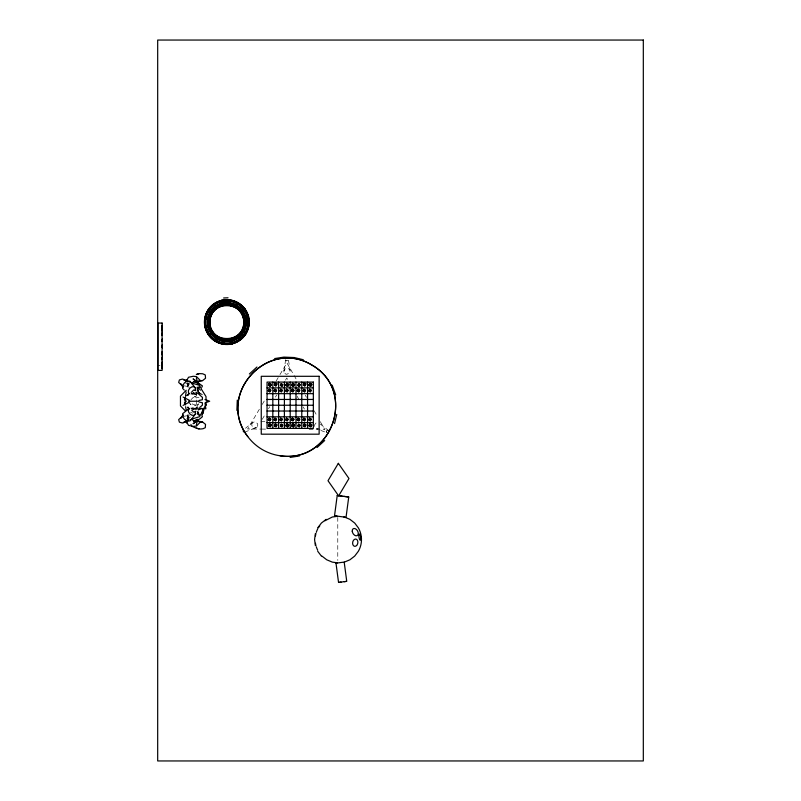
<?xml version="1.0" encoding="UTF-8"?>
<svg xmlns="http://www.w3.org/2000/svg" width="801" height="801" viewBox="0 0 801 801"><rect width="100%" height="100%" fill="white"/><g stroke="black" fill="none" stroke-linecap="round" stroke-linejoin="round"><path stroke-width="0.6" stroke-dasharray="4 3" d="M288.55 360.44L290.082 370.473L289.752 372.805L286.788 374.307L285.376 373.907L283.874 372.065L285.707 358.938M283.874 372.065L284.175 369.742L286.147 368.3L288.59 368.61L290.082 370.473M189.176 388.285L188.075 383.058L187.604 386.292L187.144 383.859M284.025 370.793L284.175 369.742M188.265 414.217L187.224 415.529L188.075 419.564L188.946 415.198M187.925 383.939L188.075 383.058L188.485 385.521M187.144 418.763L187.604 416.34L188.075 419.564L188.956 415.389M187.224 387.103L188.075 383.058M244.716 432.18L257.001 427.203L257.842 424.981L257.411 423.439L254.698 421.747L252.515 422.628L245.476 428.265M202.573 394.873L202.773 394.362M252.515 422.628L251.654 424.84L252.605 427.123L254.838 428.104L255.829 427.714M197.987 408.069C198.308 407.238 197.116 409.361 198.207 408.26M190.578 408.13L193.652 407.879L194.983 408.7L196.475 407.859L198.588 403.594M259.334 409.291L247.649 428.956L261.346 429.086M262.217 404.445L265.391 399.118M276.155 381.006L279.329 375.679M279.96 374.608L286.928 362.883L293.657 374.738M262.207 419.354L265.361 414.057M268.505 408.76L269.767 406.638M275.434 397.106L276.695 394.983M285.516 380.145L286.778 378.032L287.99 380.175M194.393 409.371L198.278 406.888M316.025 422.978L314.553 424.92L314.793 427.323L317.687 429.186M326.177 431.108L327.178 432.87L326.187 431.088L327.949 430.077L328.831 430.758L327.979 430.087M326.177 431.068L327.959 430.097M196.806 409.681L197.416 408.931M197.897 408.51L198.398 407.939M190.948 399.779L192.851 397.737L195.925 396.956L199.008 397.737M191.579 408.7L192.36 407.879M191.819 393.832L193.992 392.49M192.19 409.952L196.635 407.349L193.722 408.75M192.901 409.461L196.475 407.859M254.838 428.104L257.001 427.203M186.793 418.392L191.159 416.83M189.667 418.923L187.494 419.614L190.738 418.633M194.383 405.476L199.008 404.355M195.734 392.47L194.393 393.091L194.883 393.822L198.278 395.574M183.799 416.31L188.415 415.559M316.645 428.775L318.998 428.415M196.565 392.42L197.026 392.37M157.967 365.536L160.03 365.536M190.578 393.962L193.652 394.202L194.983 393.381L196.475 394.232L192.901 392.62M260.946 421.476L265.902 421.516M261.847 429.086L265.582 429.126M309.116 429.526L324.866 429.676L320.12 421.336M183.799 385.782L188.415 386.533M195.925 396.956L194.453 396.645L197.757 397.456M190.077 424.14L191.779 424.53M195.925 405.136L192.851 404.355L190.948 402.312M187.494 383.018L189.657 383.669M185.702 383.309L191.159 385.251M320.841 430.417L326.107 432.46M190.508 412.175L192.671 413.186M190.818 392.48L196.635 395.283L193.081 393.201M191.819 408.25L193.992 409.591M196.575 392.24L197.426 392.85M320.24 424.019L328.831 430.758M188.706 402.693L191.018 404.635L189.467 402.873M191.579 393.381L192.36 394.202M196.205 392.54L197.416 393.912M197.416 393.531L196.185 392.3L196.836 392.6M194.983 408.7L195.824 410.022M294.067 375.459L297.101 380.805M305.281 395.203L306.503 397.356M314.102 410.733L317.516 416.75M297.121 396.235L300.165 401.591M303.199 406.948L304.42 409.091M187.925 418.693L188.075 419.564M337.782 517.436L337.772 560.47M196.445 391.919L196.445 398.968M196.445 400.14L196.445 409.541M288.22 360.39L286.237 360.921L285.567 360.039L287.309 361.071L288.22 360.39"/><path stroke-width="1.2" d="M188.405 392.49L188.465 390.317L189.847 388.135L192.02 386.793L194.152 386.793L195.434 388.135L195.374 390.317M209.872 322.112C208.831 300.235 244.826 300.235 243.794 322.112C244.826 343.979 208.831 343.979 209.872 322.112L209.902 323.214M236.886 410.382L237.296 400.069M198.338 409.281L198.308 409.992L201.411 408.2M186.613 381.306L186.763 379.534M243.754 323.214L243.644 324.325A16.961 16.961 0 0 0 243.464 318.798A16.961 16.961 0 0 0 210.763 316.655L210.443 317.717M315.374 533.526L314.583 539.574L315.374 545.611M343.799 496.35L348.735 497.01L346.042 517.306L334.528 515.774L337.221 495.479L342.157 496.139M223.409 344.36L223.859 341.376M224.06 340.075L224.25 338.863M229.406 305.351L229.597 304.14M229.797 302.838L230.257 299.854M185.442 396.415L186.182 391.909M192.661 382.658L193.942 381.426L197.046 382.037L202.413 385.922L201.892 387.193M334.548 423.569L336.75 414.457M196.345 424.77L197.236 421.556M198.047 389.326L198.708 387.123M202.623 413.526L201.892 415.439L202.413 416.71L200.21 418.613L197.046 420.595L193.942 421.206L192.661 419.974M203.804 410.432L202.423 413.987L203.204 412.685M269.466 385.772L269.466 383.839L270.828 384.41L270.828 385.201L269.466 385.772L268.906 384.41L269.466 383.839M270.267 383.839L270.267 385.772M269.466 426.292L268.906 424.93L270.267 424.36L270.828 425.721L269.466 426.292L269.637 424.77L270.418 425.561L269.637 425.882M309.987 385.772L311.349 385.201L310.788 383.839L309.426 384.41L309.987 385.772L310.938 384.57L309.837 384.57L310.157 385.361M309.987 426.292L309.426 424.93L310.788 424.36L311.349 424.93L310.788 426.292L309.426 425.721M311.349 424.93L310.788 424.36M186.553 380.765L188.545 377.251L193.291 376.27L196.495 376.59L200.03 380.215L197.286 382.047M200.04 415.609L201.321 413.476M215.149 341.356L216.711 338.783M217.391 337.652L218.032 336.6M235.624 307.614L236.265 306.563M236.946 305.441L238.508 302.868M202.483 410.593L206.077 404.685M185.562 397.596L184.4 399.489L186.253 401.231L184.4 402.973L185.562 404.865M201.542 412.655L204.095 408.55M191.619 392.059L193.782 389.917L195.855 390.728M183.119 414.648L180.826 418.142L182.978 415.869M195.374 411.774L195.434 413.947L191.529 419.223L189.907 420.925L187.204 420.925L184.45 419.223L182.708 416.47L182.628 413.716L187.865 409.501M317.697 527.889L321.381 523.053L326.177 519.338M318.267 527.889L319.739 525.957M187.895 395.444L189.146 393.802M292.595 384.69L293.276 384.39L293.577 385.071L292.605 385.091M287.909 425.631L286.698 425.671L287.529 424.79M292.876 424.92L292.896 425.892L293.566 425.401M195.855 411.354L193.782 412.175L191.619 410.022M195.434 413.947L194.152 415.298L192.02 415.298L189.847 413.947L188.465 411.774L188.405 409.591M186.232 390.237L180.465 396.135L180.465 405.917L185.411 410.973M281.411 425.081C281.101 427.223 282.893 424.41 281.411 425.061M299.344 425.711L298.833 425.922M310.618 424.77L309.426 424.93M310.157 425.882L311.349 425.721M186.713 395.704L189.306 393.191M249.361 374.007L256.951 367.018M317.106 447.509L324.685 440.52M182.858 415.859L178.663 419.614L179.394 422.167L182.488 423.028L188.195 420.715M199.669 407.479L202.443 405.106L202.363 402.703L199.079 402.022M196.916 381.857L202.583 380.585L205.537 378.272L205.276 374.938L202.683 373.767L199.129 373.596L196.305 374.518L199.099 373.707M324.826 520.82L332.325 517.005L337.121 516.375M208.671 335.419L211.104 333.637M212.165 332.856L213.156 332.135M240.5 312.08L241.491 311.359M242.553 310.578L244.986 308.796M196.195 421.516L193.081 423.719L197.697 420.505M199.849 416.6L193.031 418.713M299.184 385.531L298.373 384.79L299.234 384.43L299.584 385.281L298.373 385.281L299.554 385.271L299.184 384.55L298.503 385.241M298.773 425.061L299.184 425.061M183.059 405.406L189.627 402.022M187.564 420.275L183.489 422.588L187.744 420.545M281.431 425.111L282.212 425.812L281.361 426.162L281.011 425.311L281.802 425.111M298.793 425.111L298.733 426.162L299.584 425.311L298.373 425.311L299.163 425.111M197.096 388.285L199.469 387.063M344.32 562.132L349.897 559.799L354.703 556.084L358.377 551.248A23.529 23.529 0 0 0 358.377 527.889L354.703 523.053L349.897 519.338L345.431 517.476M190.478 419.794L192.761 418.863M193.111 383.799L192.32 384.1L193.031 383.379L199.849 385.481M204.966 327.459L207.89 326.748M209.171 326.428L210.363 326.137M243.294 318.077L244.485 317.787M245.767 317.476L248.69 316.755M199.079 400.44L202.363 399.759L202.443 397.356L199.669 394.983L197.366 389.376L199.289 393.802M274.643 358.568L283.904 357.116L294.217 357.536L303.339 359.739M290.142 457.411L299.414 455.959M227.874 299.624L223.96 299.774M341.086 582.077L338.543 582.427L335.989 563.173L344.19 562.082L346.743 581.336L339.354 582.317M345.912 581.446L344.2 581.676M336.8 563.063L335.989 563.173M223.629 297.982L228.045 297.792M200.25 380.655L202.583 380.585M293.316 424.79L292.475 425.171L292.856 426.012L293.687 425.131M287.509 425.882L286.818 425.621M162.353 334.217L161.962 335.549L162.353 332.966M161.962 351.909L162.353 354.713M161.962 354.843L162.353 351.909M162.353 357.136L161.962 359.869L162.353 357.046M162.353 364.475C161.802 354.783 162.263 377.201 162.353 364.815M281.812 384.55L281.131 384.84L281.411 385.521L282.212 384.79L281.011 384.79L281.361 385.641L282.212 385.281L281.411 385.531M268.435 384.8L271.299 384.8M308.956 384.8L311.819 384.8M285.737 384.88L288.861 384.88M291.524 384.88L294.648 384.88M267.043 387.874L313.351 387.874M268.225 390.578L270.798 390.578M274.012 390.578L276.585 390.578M279.809 390.578L282.373 390.578M285.597 390.578L288.16 390.578M291.384 390.578L293.957 390.578M297.171 390.578L299.744 390.578M302.958 390.578L305.531 390.578M308.745 390.578L311.319 390.578M267.043 393.661L313.351 393.661M267.043 399.449L313.351 399.449M188.545 401.231L198.668 401.231M267.043 405.236L313.351 405.236M267.043 411.023L313.351 411.023M267.043 416.82L313.351 416.82M268.225 419.524L270.798 419.524M274.012 419.524L276.585 419.524M279.809 419.524L282.373 419.524M285.597 419.524L288.16 419.524M291.384 419.524L293.957 419.524M297.171 419.524L299.744 419.524M302.958 419.524L305.531 419.524M308.745 419.524L311.319 419.524M267.043 422.608L313.351 422.608M268.435 425.331L271.299 425.331M285.737 425.401L288.861 425.401M291.524 425.401L294.648 425.401M308.956 425.331L311.819 425.331M281.762 425.922L281.251 425.711M197.076 387.304L198.087 387.314M199.289 408.66L205.877 408.77L204.986 402.973L209.672 401.231L204.986 399.489M200.25 421.977L202.583 422.047L205.537 424.36L205.276 427.684C200.901 430.628 195.794 428.064 191.609 426.122M280.01 455.759C331.954 463.929 357.606 391.469 312.07 365.146C267.194 337.712 215.769 394.853 247.779 436.595A49.011 49.011 0 0 0 280.01 455.759C331.974 463.929 357.596 391.459 312.07 365.146C267.194 337.712 215.769 394.853 247.779 436.595M337.241 495.479L348.715 497.01M334.548 515.774L336.81 516.074M337.121 562.773L332.325 562.132L326.748 559.799L321.952 556.084M343.869 517.005L344.931 517.146M204.575 318.688L207.559 319.138M208.861 319.339L210.072 319.529M243.584 324.685L244.796 324.876M246.097 325.076L249.081 325.536M196.916 420.775L202.583 422.047M196.305 428.114L199.099 428.925M189.627 400.44L183.059 397.056M192.761 383.218L182.488 379.053L179.394 379.924L178.663 382.467L182.858 386.222M309.426 384.41L309.987 383.839M268.906 424.93L269.466 424.36M195.154 381.977L193.942 381.426L197.507 383.238M187.744 381.536L183.489 379.504L187.564 381.807M197.096 413.797L199.469 415.028M197.286 420.575L200.03 422.417L196.495 426.042L193.291 426.362L188.545 425.381L186.553 421.867M201.411 394.262L198.308 392.47L198.378 394.022M207.579 310.428L210.162 311.99M211.284 312.68L212.335 313.311M241.321 330.903L242.373 331.544M243.494 332.225L246.077 333.787M197.697 382.127L198.588 384.26L197.697 382.127L193.081 378.913L196.195 381.116L198.648 384.26L197.817 382.077M187.574 407.599L189.306 409.271M299.184 425.081L299.184 426.042L298.503 425.361M184.24 390.077L182.628 388.375L182.708 385.611L184.45 382.858L187.204 381.156L189.907 381.156L195.434 388.135M182.978 386.222L180.826 383.939L183.119 387.434M198.468 387.834L200.45 390.147M187.895 407.018L189.146 408.66M317.697 551.248L321.381 556.084M213.517 303.959L215.299 306.382M216.08 307.444L216.801 308.435M236.856 335.779L237.577 336.77M238.358 337.832L240.14 340.265M201.542 389.396L206.017 396.585L206.017 399.919M200.04 386.483L201.321 388.605M206.618 400.54L206.958 401.151M198.748 413.476L197.717 411.664L198.708 414.958M332.165 385.191L335.719 394.883M196.345 377.862L197.236 381.076M221.476 300.245L222.197 303.168M222.508 304.45L222.798 305.642M230.858 338.573L231.149 339.774M231.459 341.046L232.18 343.979M185.622 406.758L186.182 410.142M186.613 421.326L186.763 423.098M287.769 384.67L287.108 385.371L286.808 384.69M310.387 383.369L310.387 386.232M310.387 423.899L310.387 426.763M310.037 389.296L310.037 391.859M310.037 418.242L310.037 420.805M307.564 382.087L307.564 428.395M304.65 383.008L304.65 386.192M304.65 423.539L304.65 426.723M304.25 389.296L304.25 391.859M304.25 418.242L304.25 420.805M301.777 382.087L301.777 428.395M298.983 383.789L298.983 386.282M298.983 424.31L298.983 426.803M298.453 389.296L298.453 391.859M298.453 418.242L298.453 420.805M295.99 382.087L295.99 428.395M293.086 383.319L293.086 383.829M293.086 384.039L293.086 385.722M293.086 385.932L293.086 386.442M293.086 423.839L293.086 426.963M292.665 389.296L292.665 391.859M292.665 418.242L292.665 420.805M290.192 382.087L290.192 428.395M287.299 383.319L287.299 383.829M287.299 384.039L287.299 385.722M287.299 385.932L287.299 386.442M287.299 423.839L287.299 426.963M286.878 389.296L286.878 391.859M286.878 418.242L286.878 420.805M284.405 382.087L284.405 428.395M281.612 383.789L281.612 386.282M281.612 424.31L281.612 426.803M281.091 389.296L281.091 391.859M281.091 418.242L281.091 420.805M278.618 382.087L278.618 428.395M275.704 383.008L275.704 386.192M275.704 423.539L275.704 426.723M275.304 389.296L275.304 391.859M275.304 418.242L275.304 420.805M272.831 382.087L272.831 428.395M269.867 383.369L269.867 385.772M269.867 423.899L269.867 426.763M269.516 389.296L269.516 391.859M269.516 418.242L269.516 420.805M206.017 402.132L206.017 405.466M185.251 397.546L185.251 404.505M162.353 327.889L162.353 325.246L161.962 327.889M162.353 345.141L162.353 347.954L161.962 345.141M161.962 332.966L161.962 334.037M245.446 317.116A19.274 19.274 0 0 1 231.819 340.725M230.588 341.016A19.274 19.274 0 0 1 215.099 337.401M214.117 336.6A19.274 19.274 0 0 1 210.803 332.815M210.132 331.744A19.274 19.274 0 0 1 209.021 329.481M208.58 328.3A19.274 19.274 0 0 1 207.92 325.867M207.719 324.625A19.274 19.274 0 0 1 207.719 319.589M207.92 318.347A19.274 19.274 0 0 1 210.132 312.47M210.803 311.399A19.274 19.274 0 0 1 216.12 306.082M217.191 305.411A19.274 19.274 0 0 1 230.588 303.209M231.819 303.489A19.274 19.274 0 0 1 245.076 315.914M243.464 325.416A16.961 16.961 0 0 1 241.522 330.593M240.931 331.534A16.961 16.961 0 0 1 217.872 336.51A16.961 16.961 0 0 1 212.135 313.632M212.726 312.69A16.961 16.961 0 0 1 216.5 308.655M217.401 308.005A16.961 16.961 0 0 1 222.438 305.722M223.519 305.471A16.961 16.961 0 0 1 229.046 305.291M230.137 305.471A16.961 16.961 0 0 1 235.314 307.424M236.255 308.005A16.961 16.961 0 0 1 240.29 311.779M240.931 312.69A16.961 16.961 0 0 1 243.214 317.717M317.687 550.177A23.529 23.529 0 0 1 316.295 546.783M315.954 545.611A23.529 23.529 0 0 1 315.454 543.228M315.454 535.909A23.529 23.529 0 0 1 315.954 533.526M316.295 532.355A23.529 23.529 0 0 1 317.687 528.96M208.991 318.558L208.791 319.739A18.193 18.193 0 0 0 208.991 325.657L209.261 326.818A18.193 18.193 0 0 0 211.704 332.215L212.395 333.186A18.193 18.193 0 0 0 216.721 337.231L217.732 337.862A18.193 18.193 0 0 0 223.279 339.954L224.45 340.145A18.193 18.193 0 0 0 230.378 339.954L231.539 339.684A18.193 18.193 0 0 0 236.936 337.231L237.907 336.54A18.193 18.193 0 0 0 241.952 332.215L242.583 331.203A18.193 18.193 0 0 0 244.665 325.657L244.866 324.485A18.193 18.193 0 0 0 244.665 318.558L244.395 317.396A18.193 18.193 0 0 0 241.952 312L241.261 311.038A18.193 18.193 0 0 0 236.936 306.983L235.925 306.352A18.193 18.193 0 0 0 230.378 304.27L229.206 304.07A18.193 18.193 0 0 0 223.279 304.27L222.117 304.54A18.193 18.193 0 0 0 216.721 306.983L215.759 307.674A18.193 18.193 0 0 0 211.704 312L211.074 313.011A18.193 18.193 0 0 0 208.991 318.558M338.332 463.338L327.999 480.72L338.643 495.889L348.976 478.497L338.332 463.338M275.374 383.469C274.112 387.043 277.997 383.879 275.374 383.469M276.205 426.002C273.762 427.133 276.545 422.087 276.205 426.002M304.31 383.469C303.058 387.043 306.943 383.879 304.31 383.469M305.151 426.002C302.708 427.133 305.491 422.087 305.151 426.002M286.608 383.339L285.757 385.571L287.99 386.422L288.841 384.19L286.608 383.339M286.828 383.849L286.267 385.341L287.759 385.912L288.33 384.42L286.828 383.849M286.918 384.049L286.458 385.251L287.669 385.712L288.13 384.51L286.918 384.049M287.028 384.28L286.698 385.151L287.569 385.481L287.889 384.61L287.028 384.28M292.395 383.339L291.544 385.571L293.777 386.422L294.628 384.19L292.395 383.339M292.625 383.849L292.055 385.341L293.546 385.912L294.117 384.42L292.625 383.849M292.705 384.049L292.255 385.251L293.456 385.712L293.917 384.51L292.705 384.049M292.816 384.28L292.485 385.151L293.356 385.481L293.687 384.61L292.816 384.28M286.608 423.859L285.757 426.092L287.99 426.943L288.841 424.71L286.608 423.859M286.828 424.37L286.267 425.872L287.759 426.432L288.33 424.941L286.828 424.37M286.918 424.57L286.458 425.782L287.669 426.232L288.13 425.031L286.918 424.57M287.138 425.041L287.459 425.762L287.138 425.041M292.395 423.859L291.544 426.092L293.777 426.943L294.628 424.71L292.395 423.859M292.625 424.37L292.055 425.872L293.546 426.432L294.117 424.941L292.625 424.37M292.705 424.57L292.255 425.782L293.456 426.232L293.917 425.031L292.705 424.57M292.926 425.041L293.246 425.762L292.926 425.041M269.276 383.369L268.435 385.401L270.458 386.232L271.299 384.21L269.276 383.369M269.396 383.669L268.725 385.271L270.337 385.942L271.008 384.33L269.396 383.669M268.976 389.296L268.225 391.108L270.047 391.859L270.798 390.047L268.976 389.296M275.154 383.008L274.363 384.901L276.255 385.692L277.036 383.799L275.154 383.008M275.234 383.228L274.583 384.81L276.165 385.471L276.826 383.889L275.234 383.228M269.226 389.897L268.826 390.858L269.797 391.268L270.197 390.297L269.226 389.897M274.773 389.296L274.012 391.108L275.834 391.859L276.585 390.047L274.773 389.296M275.013 389.897L274.613 390.858L275.584 391.268L275.985 390.297L275.013 389.897M281.101 383.789L280.37 385.551L282.132 386.282L282.863 384.52L281.101 383.789M281.251 384.15L280.73 385.401L281.982 385.922L282.503 384.67L281.251 384.15M280.56 389.296L279.809 391.108L281.622 391.859L282.373 390.047L280.56 389.296M280.811 389.897L280.4 390.858L281.371 391.268L281.772 390.297L280.811 389.897M286.347 389.296L285.597 391.108L287.409 391.859L288.16 390.047L286.347 389.296M286.598 389.897L286.197 390.858L287.159 391.268L287.569 390.297L286.598 389.897M292.135 389.296L291.384 391.108L293.196 391.859L293.957 390.047L292.135 389.296M292.385 389.897L291.985 390.858L292.956 391.268L293.356 390.297L292.385 389.897M298.463 383.789L297.732 385.551L299.494 386.282L300.225 384.52L298.463 383.789M298.613 384.15L298.092 385.401L299.344 385.922L299.864 384.67L298.613 384.15M268.976 418.242L268.225 420.054L270.047 420.805L270.798 418.993L268.976 418.242M297.922 389.296L297.171 391.108L298.993 391.859L299.744 390.047L297.922 389.296M304.09 383.008L303.309 384.901L305.201 385.692L305.982 383.799L304.09 383.008M304.18 383.228L303.529 384.81L305.111 385.471L305.772 383.889L304.18 383.228M269.226 418.833L268.826 419.804L269.797 420.205L270.197 419.243L269.226 418.833M298.172 389.897L297.772 390.858L298.743 391.268L299.143 390.297L298.172 389.897M269.276 423.899L268.435 425.922L270.458 426.763L271.299 424.73L269.276 423.899M274.773 418.242L274.012 420.054L275.834 420.805L276.585 418.993L274.773 418.242M303.709 389.296L302.958 391.108L304.78 391.859L305.531 390.047L303.709 389.296M309.797 383.369L308.956 385.401L310.978 386.232L311.819 384.21L309.797 383.369M269.396 424.19L268.725 425.802L270.337 426.462L271.008 424.86L269.396 424.19M309.917 383.669L309.246 385.271L310.858 385.942L311.529 384.33L309.917 383.669M275.013 418.833L274.613 419.804L275.584 420.205L275.985 419.243L275.013 418.833M303.959 389.897L303.559 390.858L304.53 391.268L304.931 390.297L303.959 389.897M280.56 418.242L279.809 420.054L281.622 420.805L282.373 418.993L280.56 418.242M309.506 389.296L308.745 391.108L310.568 391.859L311.319 390.047L309.506 389.296M275.154 424.049L274.363 425.932L276.255 426.723L277.036 424.83L275.154 424.049M275.234 424.26L274.583 425.852L276.165 426.502L276.826 424.92L275.234 424.26M280.811 418.833L280.4 419.804L281.371 420.205L281.772 419.243L280.811 418.833M309.747 389.897L309.346 390.858L310.317 391.268L310.718 390.297L309.747 389.897M286.347 418.242L285.597 420.054L287.409 420.805L288.16 418.993L286.347 418.242M281.101 424.31L280.37 426.072L282.132 426.803L282.863 425.041L281.101 424.31M286.598 418.833L286.197 419.804L287.159 420.205L287.569 419.243L286.598 418.833M281.251 424.67L280.73 425.922L281.982 426.442L282.503 425.191L281.251 424.67M292.135 418.242L291.384 420.054L293.196 420.805L293.957 418.993L292.135 418.242M292.385 418.833L291.985 419.804L292.956 420.205L293.356 419.243L292.385 418.833M297.922 418.242L297.171 420.054L298.993 420.805L299.744 418.993L297.922 418.242M298.172 418.833L297.772 419.804L298.743 420.205L299.143 419.243L298.172 418.833M303.709 418.242L302.958 420.054L304.78 420.805L305.531 418.993L303.709 418.242M298.463 424.31L297.732 426.072L299.494 426.803L300.225 425.041L298.463 424.31M303.959 418.833L303.559 419.804L304.53 420.205L304.931 419.243L303.959 418.833M298.613 424.67L298.092 425.922L299.344 426.442L299.864 425.191L298.613 424.67M309.506 418.242L308.745 420.054L310.568 420.805L311.319 418.993L309.506 418.242M304.09 424.049L303.309 425.932L305.201 426.723L305.982 424.83L304.09 424.049M304.18 424.26L303.529 425.852L305.111 426.502L305.772 424.92L304.18 424.26M309.747 418.833L309.346 419.804L310.317 420.205L310.718 419.243L309.747 418.833M309.797 423.899L308.956 425.922L310.978 426.763L311.819 424.73L309.797 423.899M309.917 424.19L309.246 425.802L310.858 426.462L311.529 424.86L309.917 424.19M197.507 419.394L193.942 421.206L197.507 419.394M643.313 40.05L157.687 40.05L157.687 760.95L643.313 760.95L643.313 40.05M162.092 323.053L157.967 323.053L157.967 370.402L162.092 370.402L162.092 323.053M162.353 328.21L161.962 330.843L162.353 328.21M162.353 339.023L161.962 341.356L162.353 339.023M319.138 376.3L261.256 376.3L261.256 434.182L319.138 434.182L319.138 376.3M313.351 382.087L267.043 382.087L267.043 428.395L313.351 428.395L313.351 382.087M243.684 431.739L243.264 430.728L243.664 431.729M216.63 337.371A18.363 18.363 0 0 0 245.146 323.314A18.363 18.363 0 0 0 218.713 305.642A18.363 18.363 0 0 0 216.63 337.371M216.03 338.262A19.434 19.434 0 0 0 246.217 323.384A19.434 19.434 0 0 0 218.232 304.68A19.434 19.434 0 0 0 216.03 338.262M216.07 340.745A21.527 21.527 0 0 0 248.35 322.112A21.527 21.527 0 0 0 216.07 303.469A21.527 21.527 0 0 0 216.07 340.745M216.36 340.245A20.936 20.936 0 0 0 247.769 322.112A20.936 20.936 0 0 0 216.36 303.98A20.936 20.936 0 0 0 216.36 340.245M215.699 341.376A22.248 22.248 0 0 0 249.081 322.112A22.248 22.248 0 0 0 215.699 302.838A22.248 22.248 0 0 0 215.699 341.376M215.789 341.226A22.068 22.068 0 0 0 248.901 322.112A22.068 22.068 0 0 0 215.789 302.998A22.068 22.068 0 0 0 215.789 341.226M215.619 341.516A22.408 22.408 0 0 0 249.241 322.112A22.408 22.408 0 0 0 215.619 302.698A22.408 22.408 0 0 0 215.619 341.516M358.908 535.569A3.154 0.841 82.3 0 0 360.24 540.204A3.154 0.841 82.3 0 0 360.36 535.479A3.154 0.841 82.3 0 0 358.908 535.569M352.24 531.253A3.975 2.623 59.6 0 0 357.046 535.679A3.975 2.623 59.6 0 0 356.455 529.491A3.975 2.623 59.6 0 0 352.24 531.253M356.625 545.531A3.665 2.593 -79.4 0 0 356.505 539.303A3.665 2.593 -79.4 0 0 352.61 543.238A3.665 2.593 -79.4 0 0 356.625 545.531"/></g></svg>
